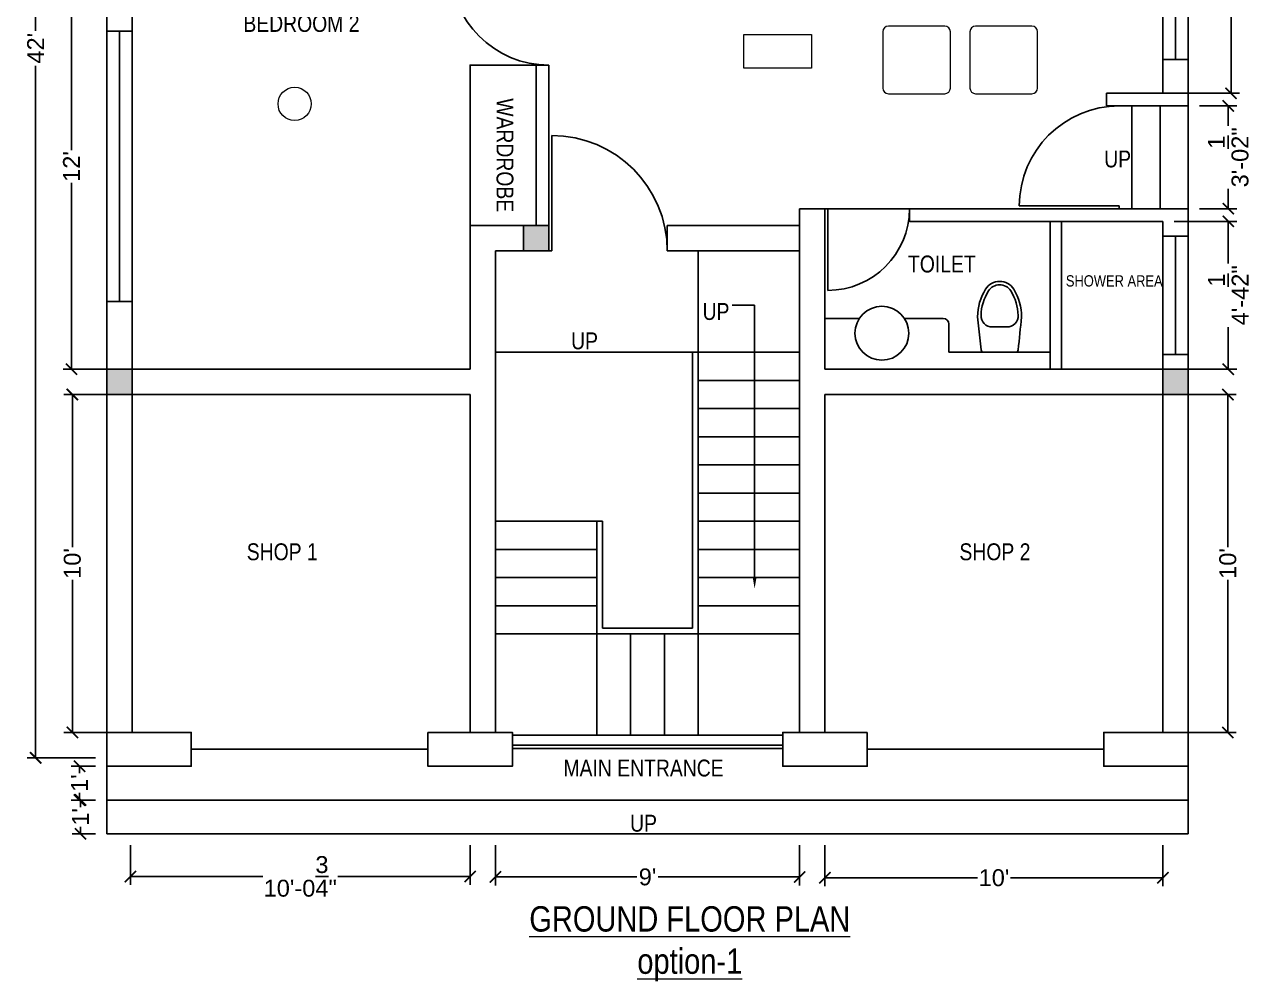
# Model space of a CAD drawing. Header units: inches. Extents: x 4446 to 5421, y 202 to 821.
# Drawn here: x 4446 to 4881.6, y 202 to 541.8 of the extents above; entities that cross this region are included whole.
import ezdxf
from ezdxf import colors
from ezdxf.entities.mleader import LeaderData, LeaderLine
from ezdxf.math import Vec2, Vec3

# ---------------------------------------------------------------- set-up
doc = ezdxf.new("R2010")
doc.units = ezdxf.units.IN
doc.layers.add('Bathroom fixtures', color=140, linetype='Continuous')
doc.layers.add('wall', color=170, linetype='Continuous')
doc.layers.add('Dims', color=8, linetype='Continuous', plot=False)
doc.layers.add('FIXTURE', color=56, linetype='Continuous', lineweight=5)
doc.layers.add('TXT', color=252, linetype='Continuous', lineweight=20)
doc.styles.get("Standard").update_dxf_attribs({"font": 'ARIAL.TTF', "height": 6})
doc.linetypes.add('ZIGZAG', pattern='A,0.0025,-5.08,[131,ltypeshp.shx,S=5.08,R=0,X=-5.08,Y=0],-10.16,[131,ltypeshp.shx,S=5.08,R=180,X=5.08,Y=0],-5.08', length=20.3225)
doc.dimstyles.new('ISO-25', dxfattribs={"dimscale": 0, "dimtxt": 6, "dimasz": 4, "dimexe": 3, "dimexo": 4, "dimgap": 1, "dimtad": 0, "dimlfac": 0, "dimlunit": 4, "dimtxsty": 'Standard', "dimblk": 'ARCHTICK', "dimcen": 2.5, "dimclrd": 3, "dimclre": 256, "dimadec": 0, "dimazin": 0, "dimtfac": 0, "dimtmove": 0, "dimatfit": 0, "dimfxl": 0, "dimlwd": -1, "dimlwe": -1, "dimarcsym": 0})

# ---------------------------------------------------------------- blocks, each defined once
blk = doc.blocks.new('_ArchTick')
at = {"color": 0, "linetype": 'ByBlock', "const_width": 0.15}
blk.add_lwpolyline([(-0.5, -0.5), (0.5, 0.5)], dxfattribs=at)
blk = doc.blocks.new('*D251')
for p, q in [((4471.2011, 785.4251), (4446.9359, 785.4251)), ((4471.2011, 281.4251), (4446.9359, 281.4251))]:
    blk.add_line(p, q)
at = {"color": 3}
for p, q in [((4449.9359, 785.4251), (4449.9359, 539.6372)), ((4449.9359, 281.4251), (4449.9359, 527.2129))]:
    blk.add_line(p, q, dxfattribs=at)
at = {"layer": 'Defpoints', "color": 0}
for p in [(4475.2011, 785.4251), (4449.9359, 281.4251), (4475.2011, 281.4251)]:
    blk.add_point(p, dxfattribs=at)
at = {"color": 3, "xscale": 4, "yscale": 4, "zscale": 4}
for p, rotation in [((4449.9359, 785.4251), 90), ((4449.9359, 281.4251), 270)]:
    blk.add_blockref('_ArchTick', p, dxfattribs=dict(at, rotation=rotation))
at = {"color": 0, "insert": (4449.9359, 533.4251), "char_height": 6, "attachment_point": 5, "rotation": 90}
blk.add_mtext("42'", dxfattribs=at)
blk = doc.blocks.new('zd')
at = {"layer": 'Bathroom fixtures', "linetype": 'ByBlock'}
for points in [[(315, 195.0208), (22.4343, 164.8355, 0.3844), (0, 139.9675), (0, -139.9675, 0.3839), (22.3902, -164.8309, 0.0014), (313.7402, -194.853, 0.1406), (560.2363, -125.2155, 0.2597), (630, 0.0208, 0.2597), (560.2363, 125.2572, 0.1395)], [(225, 64.872), (225, -64.8303, 0.423), (327.9769, -164.786, 0.1319), (544.4457, -99.7075, 0.2597), (600, 0.0208, 0.2597), (544.4457, 99.7492, 0.1319), (327.9769, 164.8276, 0.423)]]:
    blk.add_lwpolyline(points, format="xyb", close=True, dxfattribs=at)
blk.add_arc((316.2314, -169.9774), 25, 264.2811, 270.16, dxfattribs=at)
blk = doc.blocks.new('*D263')
for p, q in [((4480.2011, 563.4251), (4459.6612, 563.4251)), ((4480.2011, 419.4251), (4459.6612, 419.4251))]:
    blk.add_line(p, q)
at = {"color": 3}
for p, q in [((4462.6612, 563.4251), (4462.6612, 497.2341)), ((4462.6612, 419.4251), (4462.6612, 485.616))]:
    blk.add_line(p, q, dxfattribs=at)
at = {"layer": 'Defpoints', "color": 0}
for p in [(4484.2011, 563.4251), (4462.6612, 419.4251), (4484.2011, 419.4251)]:
    blk.add_point(p, dxfattribs=at)
at = {"color": 3, "xscale": 4, "yscale": 4, "zscale": 4}
for p, rotation in [((4462.6612, 563.4251), 90), ((4462.6612, 419.4251), 270)]:
    blk.add_blockref('_ArchTick', p, dxfattribs=dict(at, rotation=rotation))
at = {"color": 0, "insert": (4462.6612, 491.4251), "char_height": 6, "attachment_point": 5, "rotation": 90}
blk.add_mtext("12'", dxfattribs=at)
blk = doc.blocks.new('*D264')
for p, q in [((4480.2011, 410.4251), (4459.9816, 410.4251)), ((4480.2011, 290.4251), (4459.9816, 290.4251))]:
    blk.add_line(p, q)
at = {"color": 3}
for p, q in [((4462.9816, 410.4251), (4462.9816, 356.2341)), ((4462.9816, 290.4251), (4462.9816, 344.616))]:
    blk.add_line(p, q, dxfattribs=at)
at = {"layer": 'Defpoints', "color": 0}
for p in [(4484.2011, 410.4251), (4462.9816, 290.4251), (4484.2011, 290.4251)]:
    blk.add_point(p, dxfattribs=at)
at = {"color": 3, "xscale": 4, "yscale": 4, "zscale": 4}
for p, rotation in [((4462.9816, 410.4251), 90), ((4462.9816, 290.4251), 270)]:
    blk.add_blockref('_ArchTick', p, dxfattribs=dict(at, rotation=rotation))
at = {"color": 0, "insert": (4462.9816, 350.4251), "char_height": 6, "attachment_point": 5, "rotation": 90}
blk.add_mtext("10'", dxfattribs=at)
blk = doc.blocks.new('*D252')
for p, q in [((4483.5761, 250.4251), (4483.5761, 236.2605)), ((4604.2011, 250.4251), (4604.2011, 236.2605))]:
    blk.add_line(p, q)
at = {"color": 3}
for p, q in [((4483.5761, 239.2605), (4530.5898, 239.2605)), ((4604.2011, 239.2605), (4557.1874, 239.2605))]:
    blk.add_line(p, q, dxfattribs=at)
at = {"layer": 'Defpoints', "color": 0}
for p in [(4483.5761, 254.4251), (4604.2011, 254.4251), (4604.2011, 239.2605)]:
    blk.add_point(p, dxfattribs=at)
at = {"color": 3, "xscale": 4, "yscale": 4, "zscale": 4, "rotation": 180}
blk.add_blockref('_ArchTick', (4483.5761, 239.2605), dxfattribs=at)
at = {"color": 3, "xscale": 4, "yscale": 4, "zscale": 4}
blk.add_blockref('_ArchTick', (4604.2011, 239.2605), dxfattribs=at)
at = {"color": 0, "insert": (4543.8886, 239.2605), "char_height": 6, "attachment_point": 5}
blk.add_mtext('10\'-0{\\H1.000000x;\\S3/4;}"', dxfattribs=at)
blk = doc.blocks.new('*D265')
for p, q in [((4471.2011, 278.4251), (4462.5204, 278.4251)), ((4471.2011, 266.4251), (4462.5204, 266.4251))]:
    blk.add_line(p, q)
at = {"color": 3}
for p, q in [((4465.5204, 278.4251), (4465.5204, 275.9032)), ((4465.5204, 266.4251), (4465.5204, 268.9469))]:
    blk.add_line(p, q, dxfattribs=at)
at = {"layer": 'Defpoints', "color": 0}
for p in [(4475.2011, 278.4251), (4465.5204, 266.4251), (4475.2011, 266.4251)]:
    blk.add_point(p, dxfattribs=at)
at = {"color": 3, "xscale": 4, "yscale": 4, "zscale": 4}
for p, rotation in [((4465.5204, 278.4251), 90), ((4465.5204, 266.4251), 270)]:
    blk.add_blockref('_ArchTick', p, dxfattribs=dict(at, rotation=rotation))
at = {"color": 0, "insert": (4465.5204, 272.4251), "char_height": 6, "attachment_point": 5, "rotation": 90}
blk.add_mtext("1'", dxfattribs=at)
blk = doc.blocks.new('*D266')
for p, q in [((4471.2011, 266.4251), (4462.8774, 266.4251)), ((4471.2011, 254.4251), (4462.8774, 254.4251))]:
    blk.add_line(p, q)
at = {"color": 3}
for p, q in [((4465.8774, 266.4251), (4465.8774, 263.9032)), ((4465.8774, 254.4251), (4465.8774, 256.9469))]:
    blk.add_line(p, q, dxfattribs=at)
at = {"layer": 'Defpoints', "color": 0}
for p in [(4475.2011, 266.4251), (4465.8774, 254.4251), (4475.2011, 254.4251)]:
    blk.add_point(p, dxfattribs=at)
at = {"color": 3, "xscale": 4, "yscale": 4, "zscale": 4}
for p, rotation in [((4465.8774, 266.4251), 90), ((4465.8774, 254.4251), 270)]:
    blk.add_blockref('_ArchTick', p, dxfattribs=dict(at, rotation=rotation))
at = {"color": 0, "insert": (4465.8774, 260.4251), "char_height": 6, "attachment_point": 5, "rotation": 90}
blk.add_mtext("1'", dxfattribs=at)
blk = doc.blocks.new('*D253')
for p, q in [((4613.2011, 250.4251), (4613.2011, 236.0836)), ((4721.2011, 250.4251), (4721.2011, 236.0836))]:
    blk.add_line(p, q)
at = {"color": 3}
for p, q in [((4613.2011, 239.0836), (4663.4405, 239.0836)), ((4721.2011, 239.0836), (4670.9617, 239.0836))]:
    blk.add_line(p, q, dxfattribs=at)
at = {"layer": 'Defpoints', "color": 0}
for p in [(4613.2011, 254.4251), (4721.2011, 254.4251), (4721.2011, 239.0836)]:
    blk.add_point(p, dxfattribs=at)
at = {"color": 3, "xscale": 4, "yscale": 4, "zscale": 4, "rotation": 180}
blk.add_blockref('_ArchTick', (4613.2011, 239.0836), dxfattribs=at)
at = {"color": 3, "xscale": 4, "yscale": 4, "zscale": 4}
blk.add_blockref('_ArchTick', (4721.2011, 239.0836), dxfattribs=at)
at = {"color": 0, "insert": (4667.2011, 239.0836), "char_height": 6, "attachment_point": 5}
blk.add_mtext("9'", dxfattribs=at)
blk = doc.blocks.new('*D254')
for p, q in [((4730.2011, 250.4251), (4730.2011, 235.8005)), ((4850.2011, 250.4251), (4850.2011, 235.8005))]:
    blk.add_line(p, q)
at = {"color": 3}
for p, q in [((4730.2011, 238.8005), (4784.3921, 238.8005)), ((4850.2011, 238.8005), (4796.0101, 238.8005))]:
    blk.add_line(p, q, dxfattribs=at)
at = {"layer": 'Defpoints', "color": 0}
for p in [(4730.2011, 254.4251), (4850.2011, 254.4251), (4850.2011, 238.8005)]:
    blk.add_point(p, dxfattribs=at)
at = {"color": 3, "xscale": 4, "yscale": 4, "zscale": 4, "rotation": 180}
blk.add_blockref('_ArchTick', (4730.2011, 238.8005), dxfattribs=at)
at = {"color": 3, "xscale": 4, "yscale": 4, "zscale": 4}
blk.add_blockref('_ArchTick', (4850.2011, 238.8005), dxfattribs=at)
at = {"color": 0, "insert": (4790.2011, 238.8005), "char_height": 6, "attachment_point": 5}
blk.add_mtext("10'", dxfattribs=at)
blk = doc.blocks.new('*D267')
for p, q in [((4854.2011, 410.4251), (4876.2379, 410.4251)), ((4854.2011, 290.4251), (4876.2379, 290.4251))]:
    blk.add_line(p, q)
at = {"color": 3}
for p, q in [((4873.2379, 410.4251), (4873.2379, 356.2341)), ((4873.2379, 290.4251), (4873.2379, 344.616))]:
    blk.add_line(p, q, dxfattribs=at)
at = {"layer": 'Defpoints', "color": 0}
for p in [(4850.2011, 410.4251), (4873.2379, 410.4251), (4850.2011, 290.4251)]:
    blk.add_point(p, dxfattribs=at)
at = {"color": 3, "xscale": 4, "yscale": 4, "zscale": 4}
for p, rotation in [((4873.2379, 410.4251), 90), ((4873.2379, 290.4251), 270)]:
    blk.add_blockref('_ArchTick', p, dxfattribs=dict(at, rotation=rotation))
at = {"color": 0, "insert": (4873.2379, 350.4251), "char_height": 6, "attachment_point": 5, "rotation": 90}
blk.add_mtext("10'", dxfattribs=at)
blk = doc.blocks.new('*D268')
for p, q in [((4854.2011, 471.9251), (4876.3895, 471.9251)), ((4854.2011, 419.4251), (4876.3895, 419.4251))]:
    blk.add_line(p, q)
at = {"color": 3}
for p, q in [((4873.3895, 471.9251), (4873.3895, 456.9581)), ((4873.3895, 419.4251), (4873.3895, 434.392))]:
    blk.add_line(p, q, dxfattribs=at)
at = {"layer": 'Defpoints', "color": 0}
for p in [(4850.2011, 471.9251), (4873.3895, 471.9251), (4850.2011, 419.4251)]:
    blk.add_point(p, dxfattribs=at)
at = {"color": 3, "xscale": 4, "yscale": 4, "zscale": 4}
for p, rotation in [((4873.3895, 471.9251), 90), ((4873.3895, 419.4251), 270)]:
    blk.add_blockref('_ArchTick', p, dxfattribs=dict(at, rotation=rotation))
at = {"color": 0, "insert": (4873.3895, 445.6751), "char_height": 6, "attachment_point": 5, "rotation": 90}
blk.add_mtext('4\'-4{\\H1.000000x;\\S1/2;}"', dxfattribs=at)
blk = doc.blocks.new('*D269')
for p, q in [((4863.2011, 512.9251), (4876.3803, 512.9251)), ((4863.2011, 476.4251), (4876.3803, 476.4251))]:
    blk.add_line(p, q)
at = {"color": 3}
for p, q in [((4873.3803, 512.9251), (4873.3803, 505.8354)), ((4873.3803, 476.4251), (4873.3803, 483.5148))]:
    blk.add_line(p, q, dxfattribs=at)
at = {"layer": 'Defpoints', "color": 0}
for p in [(4859.2011, 512.9251), (4873.3803, 512.9251), (4859.2011, 476.4251)]:
    blk.add_point(p, dxfattribs=at)
at = {"color": 3, "xscale": 4, "yscale": 4, "zscale": 4}
for p, rotation in [((4873.3803, 512.9251), 90), ((4873.3803, 476.4251), 270)]:
    blk.add_blockref('_ArchTick', p, dxfattribs=dict(at, rotation=rotation))
at = {"color": 0, "insert": (4873.3803, 494.6751), "char_height": 6, "attachment_point": 5, "rotation": 90}
blk.add_mtext('3\'-0{\\H1.000000x;\\S1/2;}"', dxfattribs=at)
blk = doc.blocks.new('*D270')
for p, q in [((4854.2011, 675.9251), (4877.3775, 675.9251)), ((4854.2011, 517.4251), (4877.3775, 517.4251))]:
    blk.add_line(p, q)
at = {"color": 3}
for p, q in [((4874.3775, 675.9251), (4874.3775, 609.8858)), ((4874.3775, 517.4251), (4874.3775, 583.4643))]:
    blk.add_line(p, q, dxfattribs=at)
at = {"layer": 'Defpoints', "color": 0}
for p in [(4850.2011, 675.9251), (4874.3775, 675.9251), (4850.2011, 517.4251)]:
    blk.add_point(p, dxfattribs=at)
at = {"color": 3, "xscale": 4, "yscale": 4, "zscale": 4}
for p, rotation in [((4874.3775, 675.9251), 90), ((4874.3775, 517.4251), 270)]:
    blk.add_blockref('_ArchTick', p, dxfattribs=dict(at, rotation=rotation))
at = {"color": 0, "insert": (4874.3775, 596.6751), "char_height": 6, "attachment_point": 5, "rotation": 90}
blk.add_mtext('13\'-2{\\H1.000000x;\\S1/2;}"', dxfattribs=at)

msp = doc.modelspace()

# ---------------------------------------------------------------- hatches: boundary and pattern name
for points in [[(4623.2011, 470.4251), (4632.2011, 470.4251), (4632.2011, 461.4251), (4623.2011, 461.4251)], [(4475.2011, 419.4251), (4484.2011, 419.4251), (4484.2011, 410.4251), (4475.2011, 410.4251)], [(4850.2011, 419.4251), (4859.2011, 419.4251), (4859.2011, 410.4251), (4850.2011, 410.4251)]]:
    msp.add_hatch(color=256).paths.add_polyline_path(points)

# ---------------------------------------------------------------- linework, layer by layer
for p, q in [((4484.2011, 419.4251), (4484.2011, 563.4251)), ((4854.7011, 565.4251), (4854.7011, 529.4251)), ((4484.2011, 539.4251), (4475.2011, 539.4251)), ((4479.7011, 443.4251), (4479.7011, 539.4251)), ((4627.7011, 470.4251), (4627.7011, 527.4251)), ((4627.7011, 527.4251), (4632.2011, 527.4251)), ((4632.2011, 461.4251), (4632.2011, 527.4251)), ((4859.2011, 529.4251), (4850.2011, 529.4251)), ((4859.2011, 517.4251), (4830.2011, 517.4251)), ((4830.2011, 512.9251), (4830.2011, 517.4251)), ((4859.2011, 512.9251), (4830.2011, 512.9251)), ((4839.2011, 512.9251), (4839.2011, 476.4251)), ((4849.2011, 512.9251), (4849.2011, 476.4251)), ((4859.2011, 512.9251), (4859.2011, 476.4251)), ((4633.2011, 461.4251), (4633.2011, 502.4251)), ((4721.2011, 476.4251), (4721.2011, 290.4251)), ((4760.2011, 476.4251), (4730.2011, 476.4251)), ((4730.2011, 476.4251), (4731.2011, 476.4251)), ((4731.2011, 476.4251), (4731.2011, 447.4251)), ((4760.2011, 476.4251), (4859.2011, 476.4251)), ((4799.2011, 477.4251), (4834.7011, 477.4251)), ((4834.7011, 477.4251), (4834.7011, 476.4251)), ((4760.2011, 471.9251), (4850.2011, 471.9251)), ((4810.2011, 419.4251), (4810.2011, 471.9251)), ((4814.2011, 419.4251), (4814.2011, 471.9251)), ((4850.2011, 471.9251), (4850.2011, 419.4251)), ((4604.2011, 419.4251), (4604.2011, 470.4251)), ((4674.2011, 461.4251), (4674.2011, 470.4251)), ((4674.2011, 470.4251), (4721.2011, 470.4251)), ((4850.2011, 466.6751), (4859.2011, 466.6751)), ((4854.7011, 466.6751), (4854.7011, 424.6751)), ((4613.2011, 290.4251), (4613.2011, 461.4251)), ((4632.2011, 461.4251), (4613.2011, 461.4251)), ((4632.2011, 461.4251), (4633.2011, 461.4251)), ((4674.2011, 461.4251), (4674.2011, 461.4251)), ((4674.2011, 461.4251), (4721.2011, 461.4251)), ((4685.2011, 289.4251), (4685.2011, 461.4251)), ((4484.2011, 443.4251), (4475.2011, 443.4251)), ((4613.2011, 425.4251), (4721.2011, 425.4251)), ((4721.2011, 425.4251), (4613.2011, 425.4251)), ((4683.2011, 425.4251), (4683.2011, 327.4251)), ((4850.2011, 424.6751), (4859.2011, 424.6751)), ((4604.2011, 419.4251), (4484.2011, 419.4251)), ((4850.2011, 419.4251), (4730.2011, 419.4251)), ((4721.2011, 415.4251), (4685.2011, 415.4251)), ((4604.2011, 410.4251), (4484.2011, 410.4251)), ((4604.2011, 290.4251), (4604.2011, 410.4251)), ((4730.2011, 410.4251), (4730.2011, 290.4251)), ((4850.2011, 410.4251), (4730.2011, 410.4251)), ((4721.2011, 405.4251), (4685.2011, 405.4251)), ((4721.2011, 395.4251), (4685.2011, 395.4251)), ((4721.2011, 385.4251), (4685.2011, 385.4251)), ((4721.2011, 375.4251), (4685.2011, 375.4251)), ((4649.2011, 365.4251), (4613.2011, 365.4251)), ((4649.2011, 289.4251), (4649.2011, 365.4251)), ((4651.2011, 365.4251), (4649.2011, 365.4251)), ((4651.2011, 327.4251), (4651.2011, 365.4251)), ((4721.2011, 365.4251), (4685.2011, 365.4251)), ((4649.2011, 355.4251), (4613.2011, 355.4251)), ((4721.2011, 355.4251), (4685.2011, 355.4251)), ((4649.2011, 345.4251), (4613.2011, 345.4251)), ((4721.2011, 345.4251), (4685.2011, 345.4251)), ((4649.2011, 335.4251), (4613.2011, 335.4251)), ((4721.2011, 335.4251), (4685.2011, 335.4251)), ((4683.2011, 327.4251), (4651.2011, 327.4251)), ((4649.2011, 325.4251), (4613.2011, 325.4251)), ((4649.2011, 325.4251), (4685.2011, 325.4251)), ((4661.2011, 289.4251), (4661.2011, 325.4251)), ((4673.2011, 289.4251), (4673.2011, 325.4251)), ((4721.2011, 325.4251), (4685.2011, 325.4251)), ((4715.2011, 289.4251), (4619.2011, 289.4251)), ((4859.2011, 281.4251), (4859.2011, 254.4251)), ((4475.2011, 278.4251), (4475.2011, 254.4251)), ((4475.2011, 266.4251), (4859.2011, 266.4251)), ((4475.2011, 254.4251), (4859.2011, 254.4251))]:
    msp.add_line(p, q)
at = {"linetype": 'ZIGZAG', "ltscale": 0.5}
for p, q in [((4505.2011, 284.4251), (4589.2011, 284.4251)), ((4745.2011, 284.4251), (4829.2011, 284.4251))]:
    msp.add_line(p, q, dxfattribs=at)
for points in [[(4604.2011, 470.4251), (4627.7011, 470.4251), (4627.7011, 527.4251), (4604.2011, 527.4251)], [(4623.2011, 470.4251), (4632.2011, 470.4251), (4632.2011, 461.4251), (4623.2011, 461.4251)], [(4475.2011, 419.4251), (4484.2011, 419.4251), (4484.2011, 410.4251), (4475.2011, 410.4251)], [(4850.2011, 419.4251), (4859.2011, 419.4251), (4859.2011, 410.4251), (4850.2011, 410.4251)]]:
    msp.add_lwpolyline(points, close=True)
for centre, radius, start, end in [((4632.2011, 562.4251), 35, 180, 270), ((4834.7011, 477.4251), 35.5, 90, 180), ((4633.2011, 461.4251), 41, 0, 90), ((4731.2011, 476.4251), 29, 270, 0)]:
    msp.add_arc(centre, radius, start, end)
at = {"layer": 'Bathroom fixtures'}
for p, q in [((4742.3735, 437.4251), (4730.2011, 437.4251)), ((4772.2011, 437.4251), (4758.4007, 437.4251)), ((4774.2011, 425.4251), (4774.2011, 435.4251)), ((4810.2011, 425.4251), (4774.2011, 425.4251))]:
    msp.add_line(p, q, dxfattribs=at)
msp.add_circle((4750.3871, 432.1953), 9.5691, dxfattribs=at)
msp.add_arc((4772.2011, 435.4251), 2, 0, 90, dxfattribs=at)
at = {"layer": 'Dims'}
for p, q in [((4619.2011, 285.9251), (4715.2011, 285.9251)), ((4619.2011, 284.7412), (4715.2011, 284.7412))]:
    msp.add_line(p, q, dxfattribs=at)
at = {"layer": 'FIXTURE', "linetype": 'Continuous'}
for points in [[(4772.7109, 541.2495), (4752.7109, 541.2495)], [(4803.6732, 541.2495), (4783.6732, 541.2495)], [(4750.7109, 539.2495), (4750.7109, 519.2495)], [(4774.7109, 519.2495), (4774.7109, 539.2495)], [(4781.6732, 539.2495), (4781.6732, 519.2495)], [(4805.6732, 519.2495), (4805.6732, 539.2495)], [(4752.7109, 517.2495), (4772.7109, 517.2495)], [(4783.6732, 517.2495), (4803.6732, 517.2495)]]:
    msp.add_lwpolyline(points, dxfattribs=at)
msp.add_lwpolyline([(4725.3788, 538.3201), (4725.3788, 526.3201), (4701.3788, 526.3201), (4701.3788, 538.3201)], close=True, dxfattribs=at)
msp.add_circle((4541.9031, 513.6506), 5.9066, dxfattribs=at)
for centre, start, end in [((4752.7109, 539.2495), 90, 180), ((4772.7109, 539.2495), 0, 90), ((4783.6732, 539.2495), 90, 180), ((4803.6732, 539.2495), 0, 90), ((4752.7109, 519.2495), 180, 270), ((4772.7109, 519.2495), 270, 0), ((4783.6732, 519.2495), 180, 270), ((4803.6732, 519.2495), 270, 0)]:
    msp.add_arc(centre, 2, start, end, dxfattribs=at)
at = {"layer": 'wall'}
for p, q in [((4475.2011, 281.4251), (4475.2011, 785.4251)), ((4859.2011, 785.4251), (4859.2011, 512.9251)), ((4850.2011, 675.9251), (4850.2011, 517.4251)), ((4721.2011, 476.4251), (4730.2011, 476.4251)), ((4730.2011, 476.4251), (4730.2011, 419.4251)), ((4760.2011, 476.4251), (4760.2011, 471.9251)), ((4859.2011, 476.4251), (4859.2011, 281.4251)), ((4604.2011, 470.4251), (4627.7011, 470.4251)), ((4484.2011, 290.4251), (4484.2011, 410.4251)), ((4850.2011, 410.4251), (4850.2011, 290.4251)), ((4619.2011, 290.4251), (4619.2011, 281.4251)), ((4715.2011, 290.4251), (4715.2011, 281.4251)), ((4715.2011, 290.4251), (4715.2011, 281.4251))]:
    msp.add_line(p, q, dxfattribs=at)
for points in [[(4475.2011, 290.4251), (4505.2011, 290.4251), (4505.2011, 278.4251), (4475.2011, 278.4251)], [(4589.2011, 290.4251), (4619.2011, 290.4251), (4619.2011, 278.4251), (4589.2011, 278.4251)], [(4745.2011, 290.4251), (4715.2011, 290.4251), (4715.2011, 278.4251), (4745.2011, 278.4251)], [(4859.2011, 290.4251), (4829.2011, 290.4251), (4829.2011, 278.4251), (4859.2011, 278.4251)]]:
    msp.add_lwpolyline(points, close=True, dxfattribs=at)

# ---------------------------------------------------------------- block references
at = {"layer": 'Bathroom fixtures', "xscale": 0.04, "yscale": 0.04, "zscale": 0.04, "rotation": 90}
msp.add_blockref('zd', (4792.2011, 425.4251), dxfattribs=at)

# ---------------------------------------------------------------- texts
at = {"layer": 'TXT', "width": 52873.6116, "attachment_point": 8}
for s, insert, char_height in [('{\\fArial Narrow|b0|i0|c0|p34;BEDROOM 2}', (4544.3105, 539.136), 6), ('{\\fArial Narrow|b0|i0|c0|p34;UP}', (4834.1043, 491.0116), 6), ('{\\fArial Narrow|b0|i0|c0|p34;TOILET}', (4771.6991, 453.7016), 6), ('{\\fArial Narrow|b0|i0|c0|p34;SHOWER AREA}', (4832.907, 448.7362), 4), ('{\\fArial Narrow|b0|i0|c0|p34;UP}', (4691.5001, 436.8357), 6), ('{\\fArial Narrow|b0|i0|c0|p34;UP}', (4644.8401, 426.4171), 6), ('{\\fArial Narrow|b0|i0|c0|p34;SHOP 1}', (4537.5021, 351.4987), 6), ('{\\fArial Narrow|b0|i0|c0|p34;SHOP 2}', (4790.5433, 351.4987), 6), ('{\\fArial Narrow|b0|i0|c0|p34;MAIN ENTRANCE}', (4665.7829, 274.6949), 6), ('{\\fArial Narrow|b0|i0|c0|p34;UP}', (4665.7829, 255.1026), 6), ('{\\fArial Narrow|b0|i0|c0|p34;\\LGROUND FLOOR PLAN\\Poption-1}', (4682.1994, 201.9813), 9)]:
    msp.add_mtext(s, dxfattribs=dict(at, insert=insert, char_height=char_height))
at = {"layer": 'TXT', "insert": (4613.4867, 495.4194), "char_height": 6, "width": 52873.6116, "attachment_point": 8, "rotation": 270}
msp.add_mtext('\\pxt4409;{\\fArial Narrow|b0|i0|c0|p34;WARDROBE}', dxfattribs=at)

# ---------------------------------------------------------------- dimensions: what is measured, and where the dimension line sits
for base, p1, p2, picture, middle in [((4449.9359, 281.4251), (4475.2011, 785.4251), (4475.2011, 281.4251), '*D251', (4449.9359, 533.4251)), ((4874.3775, 675.9251), (4850.2011, 517.4251), (4850.2011, 675.9251), '*D270', (4874.3775, 596.6751)), ((4462.6612, 419.4251), (4484.2011, 563.4251), (4484.2011, 419.4251), '*D263', (4462.6612, 491.4251)), ((4873.3803, 512.9251), (4859.2011, 476.4251), (4859.2011, 512.9251), '*D269', (4873.3803, 494.6751)), ((4873.3895, 471.9251), (4850.2011, 419.4251), (4850.2011, 471.9251), '*D268', (4873.3895, 445.6751)), ((4462.9816, 290.4251), (4484.2011, 410.4251), (4484.2011, 290.4251), '*D264', (4462.9816, 350.4251)), ((4873.2379, 410.4251), (4850.2011, 290.4251), (4850.2011, 410.4251), '*D267', (4873.2379, 350.4251)), ((4465.5204, 266.4251), (4475.2011, 278.4251), (4475.2011, 266.4251), '*D265', (4465.5204, 272.4251)), ((4465.8774, 254.4251), (4475.2011, 266.4251), (4475.2011, 254.4251), '*D266', (4465.8774, 260.4251))]:
    dim = msp.add_linear_dim(base=base, p1=p1, p2=p2, angle=90, dimstyle='ISO-25')
    dim.commit()
    dim.dimension.update_dxf_attribs({"geometry": picture, "text_midpoint": middle})
for base, p1, p2, picture, middle in [((4604.2011, 239.2605), (4483.5761, 254.4251), (4604.2011, 254.4251), '*D252', (4543.8886, 239.2605)), ((4721.2011, 239.0836), (4613.2011, 254.4251), (4721.2011, 254.4251), '*D253', (4667.2011, 239.0836)), ((4850.2011, 238.8005), (4730.2011, 254.4251), (4850.2011, 254.4251), '*D254', (4790.2011, 238.8005))]:
    dim = msp.add_linear_dim(base=base, p1=p1, p2=p2, dimstyle='ISO-25')
    dim.commit()
    dim.dimension.update_dxf_attribs({"geometry": picture, "text_midpoint": middle})

# ---------------------------------------------------------------- leaders
ml = msp.add_multileader_mtext('Standard')
ml.set_content('', color=256)
ml.set_leader_properties()
ml.build(insert=Vec2(0, 0))
ctx = ml.context
ctx.base_point, ctx.plane_origin = Vec3(4693.2147, 442.1595), Vec3(4705.2168, 341.4617)
ctx.text_align_type = 2
notes = []
notes.append((ctx, [(0, (1, 1, 0), (4705.2147, 442.1595), (-1, 0), 8, [(0, [(4705.2168, 341.4617)], 0, [0])])]))
ctx.mtext.insert, ctx.mtext.alignment, ctx.mtext.flow_direction = Vec3(4695.2147, 444.1595), 3, 5
for ctx, leaders in notes:
    for number, flags, end, landing, length, lines in leaders:
        leader = LeaderData()
        leader.index, (leader.has_last_leader_line, leader.has_dogleg_vector, leader.attachment_direction) = number, flags
        leader.last_leader_point, leader.dogleg_vector, leader.dogleg_length = Vec3(end), Vec3(landing), length
        for number, points, colour, breaks in lines:
            line = LeaderLine()
            line.index, line.vertices, line.color, line.breaks = number, Vec3.list(points), colors.encode_raw_color(colour), breaks
            leader.lines.append(line)
        ctx.leaders.append(leader)

doc.saveas('drawing.dxf')
